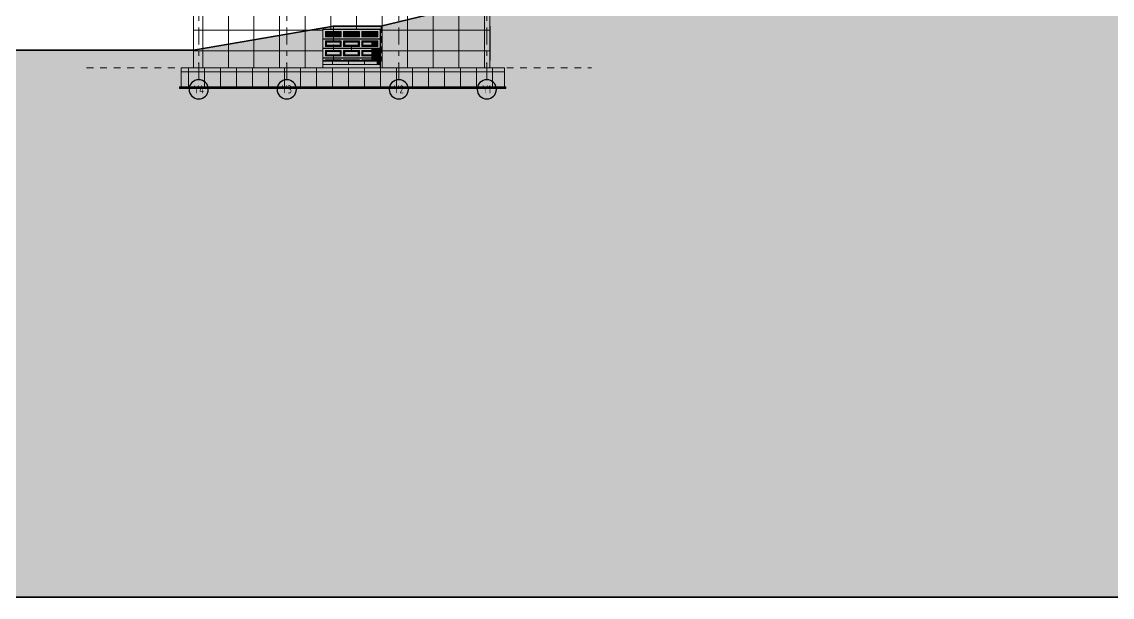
# Model space of a CAD drawing. Header units: millimetres. Extents: x 18162 to 7085488, y 72188 to 247925.
# Drawn here: x 6547948 to 6616087, y 72524 to 108458 of the extents above; entities that cross this region are included whole.
import ezdxf
from ezdxf.enums import TextEntityAlignment as Align

# ---------------------------------------------------------------- set-up
doc = ezdxf.new("R2010")
doc.units = ezdxf.units.MM
doc.header["$MEASUREMENT"] = 0
for name, pattern in [('Dashed', [423.333333, 211.666667, -211.666667]), ('Double Dashed', [1093.611073, 529.166651, -211.666656, 141.111112, -211.666656]), ('Hidden Line', [317.5, 211.666667, -105.833333])]:
    doc.linetypes.add(name, pattern=pattern)
for name, color, linetype in [('Archicad Doors', 7, 'Continuous'), ('Drawing & Figure', 7, 'Continuous'), ('Structural - Bearing', 7, 'Continuous'), ('Structural - Grid', 7, 'Continuous')]:
    doc.layers.add(name, color=color, linetype=linetype)
doc.styles.add('GENERATED_STYLE_3', font='', dxfattribs={"width": 0.8})
doc.styles.get('GENERATED_STYLE_3').set_extended_font_data('ISOCPEUR MON')

# ---------------------------------------------------------------- blocks, each defined once
blk = doc.blocks.new('*X3108', base_point=(6480358, 110342))
at = {"layer": 'Structural - Bearing', "color": 8, "linetype": 'Continuous', "lineweight": 13}
for p, q in [((6559258, 110242), (6559258, 107942)), ((6560858, 110242), (6560858, 107942)), ((6562458, 110242), (6562458, 107942)), ((6564058, 110242), (6564058, 107942)), ((6565658, 110242), (6565658, 107942)), ((6567258, 110242), (6567258, 107992)), ((6568858, 110242), (6568858, 107992)), ((6570458, 110242), (6570458, 107942)), ((6572058, 110242), (6572058, 107942)), ((6573658, 110242), (6573658, 107942)), ((6575258, 110242), (6575258, 107942)), ((6576858, 110242), (6576858, 107942)), ((6558684, 109642), (6558758, 109642)), ((6558758, 109642), (6559258, 109642)), ((6559258, 109642), (6560358, 109642)), ((6560358, 109642), (6560858, 109642)), ((6560858, 109642), (6561958, 109642)), ((6561958, 109642), (6562458, 109642)), ((6562458, 109642), (6563558, 109642)), ((6563558, 109642), (6564058, 109642)), ((6564058, 109642), (6565158, 109642)), ((6565158, 109642), (6565658, 109642)), ((6565658, 109642), (6566758, 109642)), ((6566758, 109642), (6567258, 109642)), ((6567258, 109642), (6568358, 109642)), ((6568358, 109642), (6568858, 109642)), ((6568858, 109642), (6569958, 109642)), ((6569958, 109642), (6570458, 109642)), ((6570458, 109642), (6571558, 109642)), ((6571558, 109642), (6572058, 109642)), ((6572058, 109642), (6573158, 109642)), ((6573158, 109642), (6573658, 109642)), ((6573658, 109642), (6574758, 109642)), ((6574758, 109642), (6575258, 109642)), ((6575258, 109642), (6576358, 109642)), ((6576358, 109642), (6576858, 109642)), ((6576858, 109642), (6577204, 109642)), ((6558684, 107942), (6558758, 107942)), ((6558758, 107942), (6558684, 107942)), ((6559258, 107942), (6558758, 107942)), ((6558758, 107942), (6559258, 107942)), ((6559258, 107942), (6560358, 107942)), ((6559258, 107942), (6559258, 107342)), ((6560358, 107942), (6559258, 107942)), ((6560858, 107942), (6560358, 107942)), ((6560358, 107942), (6560858, 107942)), ((6560858, 107942), (6561958, 107942)), ((6560858, 107942), (6560858, 107342)), ((6561958, 107942), (6560858, 107942)), ((6562458, 107942), (6561958, 107942)), ((6561958, 107942), (6562458, 107942)), ((6562458, 107942), (6563558, 107942)), ((6562458, 107942), (6562458, 107342)), ((6563558, 107942), (6562458, 107942)), ((6564058, 107942), (6563558, 107942)), ((6563558, 107942), (6564058, 107942)), ((6564058, 107942), (6565158, 107942)), ((6564058, 107942), (6564058, 107342)), ((6565158, 107942), (6564058, 107942)), ((6565658, 107942), (6565158, 107942)), ((6565158, 107942), (6565658, 107942)), ((6565658, 107942), (6566754, 107942)), ((6565658, 107942), (6565658, 107342)), ((6566754, 107942), (6565658, 107942)), ((6570458, 107942), (6570354, 107942)), ((6570354, 107942), (6570458, 107942)), ((6570458, 107942), (6571558, 107942)), ((6570458, 107942), (6570458, 107342)), ((6571558, 107942), (6570458, 107942)), ((6572058, 107942), (6571558, 107942)), ((6571558, 107942), (6572058, 107942)), ((6572058, 107942), (6573158, 107942)), ((6572058, 107942), (6572058, 107342)), ((6573158, 107942), (6572058, 107942)), ((6573658, 107942), (6573158, 107942)), ((6573158, 107942), (6573658, 107942)), ((6573658, 107942), (6574758, 107942)), ((6573658, 107942), (6573658, 107342)), ((6574758, 107942), (6573658, 107942)), ((6575258, 107942), (6574758, 107942)), ((6574758, 107942), (6575258, 107942)), ((6575258, 107942), (6576358, 107942)), ((6575258, 107942), (6575258, 107342)), ((6576358, 107942), (6575258, 107942)), ((6576858, 107942), (6576358, 107942)), ((6576358, 107942), (6576858, 107942)), ((6576858, 107942), (6577204, 107942)), ((6576858, 107942), (6576858, 107342)), ((6577204, 107942), (6576858, 107942)), ((6559258, 107342), (6559258, 105592)), ((6560858, 107342), (6560858, 105592)), ((6562458, 107342), (6562458, 105592)), ((6564058, 107342), (6564058, 105592)), ((6565658, 107342), (6565658, 105592)), ((6570458, 107342), (6570458, 105592)), ((6572058, 107342), (6572058, 105592)), ((6573658, 107342), (6573658, 105592)), ((6575258, 107342), (6575258, 105592)), ((6576858, 107342), (6576858, 105592)), ((6558684, 106642), (6558758, 106642)), ((6558758, 106642), (6559258, 106642)), ((6559258, 106642), (6560358, 106642)), ((6560358, 106642), (6560858, 106642)), ((6560858, 106642), (6561958, 106642)), ((6561958, 106642), (6562458, 106642)), ((6562458, 106642), (6563558, 106642)), ((6563558, 106642), (6564058, 106642)), ((6564058, 106642), (6565158, 106642)), ((6565158, 106642), (6565658, 106642)), ((6565658, 106642), (6566754, 106642)), ((6570354, 106642), (6570458, 106642)), ((6570458, 106642), (6571558, 106642)), ((6571558, 106642), (6572058, 106642)), ((6572058, 106642), (6573158, 106642)), ((6573158, 106642), (6573658, 106642)), ((6573658, 106642), (6574758, 106642)), ((6574758, 106642), (6575258, 106642)), ((6575258, 106642), (6576358, 106642)), ((6576358, 106642), (6576858, 106642)), ((6576858, 106642), (6577204, 106642))]:
    blk.add_line(p, q, dxfattribs=at)
blk = doc.blocks.new('Standard grid marker[384]_2', base_point=(6559004, 170342))
at = {"layer": 'Structural - Grid', "color": 13, "linetype": 'Double Dashed', "lineweight": 13, "ltscale": 2}
for p, q in [((6559004, 169342), (6559004, 170342)), ((6559004, 169342), (6559004, 105842)), ((6559004, 105842), (6559004, 104842))]:
    blk.add_line(p, q, dxfattribs=at)
at = {"layer": 'Structural - Grid', "color": 13, "linetype": 'Continuous', "lineweight": 25, "flags": 128}
blk.add_lwpolyline([(6559004, 103642, 1), (6559004, 104842, 1)], format="xyb", close=True, dxfattribs=at)
at = {"layer": 'Structural - Grid', "color": 13, "linetype": 'Double Dashed', "lineweight": 13, "ltscale": 2}
blk.add_point((6559004, 105842), dxfattribs=at)
blk.add_point((6559004, 105842), dxfattribs=at)
at = {"layer": 'Structural - Grid', "color": 13, "lineweight": 13, "style": 'GENERATED_STYLE_3'}
blk.add_attdef('AC_MarkerText_1', text='', height=500, rotation=360, dxfattribs=at).set_placement((6559004, 104492), align=Align.TOP_CENTER)
blk = doc.blocks.new('Standard grid marker[385]_2', base_point=(6564504, 170342))
at = {"layer": 'Structural - Grid', "color": 13, "linetype": 'Double Dashed', "lineweight": 13, "ltscale": 2}
for p, q in [((6564504, 169342), (6564504, 170342)), ((6564504, 169342), (6564504, 105842)), ((6564504, 105842), (6564504, 104842))]:
    blk.add_line(p, q, dxfattribs=at)
at = {"layer": 'Structural - Grid', "color": 13, "linetype": 'Continuous', "lineweight": 25, "flags": 128}
blk.add_lwpolyline([(6564504, 103642, 1), (6564504, 104842, 1)], format="xyb", close=True, dxfattribs=at)
at = {"layer": 'Structural - Grid', "color": 13, "linetype": 'Double Dashed', "lineweight": 13, "ltscale": 2}
blk.add_point((6564504, 105842), dxfattribs=at)
blk.add_point((6564504, 105842), dxfattribs=at)
at = {"layer": 'Structural - Grid', "color": 13, "lineweight": 13, "style": 'GENERATED_STYLE_3'}
blk.add_attdef('AC_MarkerText_1', text='', height=500, rotation=360, dxfattribs=at).set_placement((6564504, 104492), align=Align.TOP_CENTER)
blk = doc.blocks.new('Standard grid marker[386]_2', base_point=(6571504, 170342))
at = {"layer": 'Structural - Grid', "color": 13, "linetype": 'Double Dashed', "lineweight": 13, "ltscale": 2}
for p, q in [((6571504, 169342), (6571504, 170342)), ((6571504, 169342), (6571504, 105842)), ((6571504, 105842), (6571504, 104842))]:
    blk.add_line(p, q, dxfattribs=at)
at = {"layer": 'Structural - Grid', "color": 13, "linetype": 'Continuous', "lineweight": 25, "flags": 128}
blk.add_lwpolyline([(6571504, 103642, 1), (6571504, 104842, 1)], format="xyb", close=True, dxfattribs=at)
at = {"layer": 'Structural - Grid', "color": 13, "linetype": 'Double Dashed', "lineweight": 13, "ltscale": 2}
blk.add_point((6571504, 105842), dxfattribs=at)
blk.add_point((6571504, 105842), dxfattribs=at)
at = {"layer": 'Structural - Grid', "color": 13, "lineweight": 13, "style": 'GENERATED_STYLE_3'}
blk.add_attdef('AC_MarkerText_1', text='', height=500, rotation=360, dxfattribs=at).set_placement((6571504, 104492), align=Align.TOP_CENTER)
blk = doc.blocks.new('Standard grid marker[387]_2', base_point=(6577004, 170342))
at = {"layer": 'Structural - Grid', "color": 13, "linetype": 'Double Dashed', "lineweight": 13, "ltscale": 2}
for p, q in [((6577004, 169342), (6577004, 170342)), ((6577004, 169342), (6577004, 105842)), ((6577004, 105842), (6577004, 104842))]:
    blk.add_line(p, q, dxfattribs=at)
at = {"layer": 'Structural - Grid', "color": 13, "linetype": 'Continuous', "lineweight": 25, "flags": 128}
blk.add_lwpolyline([(6577004, 103642, 1), (6577004, 104842, 1)], format="xyb", close=True, dxfattribs=at)
at = {"layer": 'Structural - Grid', "color": 13, "linetype": 'Double Dashed', "lineweight": 13, "ltscale": 2}
blk.add_point((6577004, 105842), dxfattribs=at)
blk.add_point((6577004, 105842), dxfattribs=at)
at = {"layer": 'Structural - Grid', "color": 13, "lineweight": 13, "style": 'GENERATED_STYLE_3'}
blk.add_attdef('AC_MarkerText_1', text='', height=500, rotation=360, dxfattribs=at).set_placement((6577004, 104492), align=Align.TOP_CENTER)

msp = doc.modelspace()

# ---------------------------------------------------------------- hatches: boundary and pattern name
at = {"layer": 'Archicad Doors', "linetype": 'Continuous', "lineweight": 0}
for points in [[(6566753.6, 107256.4), (6566763.6, 107256.4), (6566763.6, 107991.8), (6566753.6, 107991.8)], [(6566763.6, 107978.8), (6566767, 107978.8), (6566767, 107991.8), (6566763.6, 107991.8)], [(6566767, 107991.3), (6566768.6, 107991.3), (6566768.6, 107991.8), (6566767, 107991.8)], [(6566768.6, 107991.3), (6566767, 107991.3), (6566767, 107956.3), (6566768.6, 107956.3)], [(6566768.6, 107978.8), (6570338.6, 107978.8), (6570338.6, 107991.8), (6566768.6, 107991.8)], [(6566768.6, 107968.8), (6570338.6, 107968.8), (6570338.6, 107978.8), (6566768.6, 107978.8)], [(6567897.8, 107841.8), (6566931, 107841.8), (6566991, 107781.8), (6567837.8, 107781.8)], [(6566931, 107841.8), (6566931, 107524.7), (6566991, 107584.7), (6566991, 107781.8)], [(6567837.8, 107781.8), (6566991, 107781.8), (6566991, 107584.7), (6567837.8, 107584.7)], [(6567897.8, 107524.7), (6567897.8, 107841.8), (6567837.8, 107781.8), (6567837.8, 107584.7)], [(6569037, 107841.8), (6568070.2, 107841.8), (6568130.2, 107781.8), (6568977, 107781.8)], [(6568070.2, 107841.8), (6568070.2, 107524.7), (6568130.2, 107584.7), (6568130.2, 107781.8)], [(6568977, 107781.8), (6568130.2, 107781.8), (6568130.2, 107584.7), (6568977, 107584.7)], [(6569037, 107524.7), (6569037, 107841.8), (6568977, 107781.8), (6568977, 107584.7)], [(6570176.2, 107841.8), (6569209.4, 107841.8), (6569269.4, 107781.8), (6570116.2, 107781.8)], [(6569209.4, 107841.8), (6569209.4, 107524.7), (6569269.4, 107584.7), (6569269.4, 107781.8)], [(6570116.2, 107781.8), (6569269.4, 107781.8), (6569269.4, 107584.7), (6570116.2, 107584.7)], [(6570176.2, 107524.7), (6570176.2, 107841.8), (6570116.2, 107781.8), (6570116.2, 107584.7)], [(6570338.6, 107991.3), (6570340.2, 107991.3), (6570340.2, 107991.8), (6570338.6, 107991.8)], [(6570338.6, 107991.3), (6570338.6, 107956.3), (6570340.2, 107956.3), (6570340.2, 107991.3)], [(6570340.2, 107991.8), (6570340.2, 107978.8), (6570343.6, 107978.8), (6570343.6, 107991.8)], [(6570353.6, 107991.8), (6570343.6, 107991.8), (6570343.6, 106041.8), (6570353.6, 106041.8)], [(6566767, 107405.2), (6566763.6, 107405.2), (6566763.6, 107404.2), (6566767, 107404.2)], [(6566767, 107404.2), (6566763.6, 107404.2), (6566763.6, 107401.4), (6566767, 107401.4)], [(6566767, 107401.4), (6566763.6, 107401.4), (6566763.6, 107397.7), (6566767, 107397.7)], [(6566767, 107397.7), (6566763.6, 107397.7), (6566763.6, 107393.9), (6566767, 107393.9)], [(6566767, 107393.9), (6566763.6, 107393.9), (6566763.6, 107391.2), (6566767, 107391.2)], [(6566767, 107391.2), (6566763.6, 107391.2), (6566763.6, 107390.2), (6566767, 107390.2)], [(6566768.6, 107410.2), (6566767, 107410.2), (6566767, 107397.7), (6566768.6, 107397.7)], [(6566768.6, 107397.7), (6566767, 107397.7), (6566767, 107387.7), (6566768.6, 107387.7)], [(6566768.6, 107387.7), (6566767, 107387.7), (6566767, 107365.2), (6566768.6, 107365.2)], [(6566768.6, 107397.7), (6566768.6, 107387.7), (6570338.6, 107387.7), (6570338.6, 107397.7)], [(6566768.6, 107377.7), (6570338.6, 107377.7), (6570338.6, 107387.7), (6566768.6, 107387.7)], [(6570338.6, 107377.7), (6566768.6, 107377.7), (6566768.6, 107206.9), (6566921, 107206.9), (6566921, 107260.7), (6567907.8, 107260.7), (6567907.8, 107206.9), (6568060.2, 107206.9), (6568060.2, 107260.7), (6569047, 107260.7), (6569047, 107206.9), (6569199.4, 107206.9), (6569199.4, 107260.7), (6570186.2, 107260.7), (6570186.2, 106923.5), (6569798.6, 106923.5), (6569798.6, 106806.5), (6570338.6, 106806.5)], [(6566921, 107199.8), (6566931, 107199.8), (6566931, 107250.7), (6567897.8, 107250.7), (6567897.8, 107199.8), (6567902.8, 107199.8), (6567902.8, 106923.5), (6567907.8, 106923.5), (6567907.8, 107260.7), (6566921, 107260.7)], [(6566931, 107524.7), (6567897.8, 107524.7), (6567837.8, 107584.7), (6566991, 107584.7)], [(6566931, 107250.7), (6566982.8, 107198.9), (6567846, 107198.9), (6567897.8, 107250.7)], [(6566931, 107250.7), (6566931, 107192.8), (6566982.8, 107198.9)], [(6567846, 107198.9), (6567893.2, 107193.3), (6567893.2, 106938.2), (6567897.8, 106933.5), (6567897.8, 107250.7)], [(6568060.2, 107199.8), (6568070.2, 107199.8), (6568070.2, 107250.7), (6569037, 107250.7), (6569037, 107199.8), (6569042, 107199.8), (6569042, 106923.5), (6569047, 106923.5), (6569047, 107260.7), (6568060.2, 107260.7)], [(6568070.2, 107524.7), (6569037, 107524.7), (6568977, 107584.7), (6568130.2, 107584.7)], [(6568070.2, 107250.7), (6568122, 107198.9), (6568985.2, 107198.9), (6569037, 107250.7)], [(6568070.2, 107250.7), (6568070.2, 107192.8), (6568122, 107198.9)], [(6569037, 107250.7), (6568985.2, 107198.9), (6569032.4, 107193.3), (6569032.4, 106938.2), (6569037, 106933.5)], [(6569199.4, 107199.8), (6569209.4, 107199.8), (6569209.4, 107250.7), (6570176.2, 107250.7), (6570176.2, 106933.5), (6569793.6, 106933.5), (6569793.6, 106923.5), (6570186.2, 106923.5), (6570186.2, 107260.7), (6569199.4, 107260.7)], [(6569209.4, 107524.7), (6570176.2, 107524.7), (6570116.2, 107584.7), (6569269.4, 107584.7)], [(6569209.4, 107250.7), (6569261.2, 107198.9), (6569792.9, 107198.9), (6569793.6, 107190.7), (6570116.2, 107190.7), (6570176.2, 107250.7)], [(6569209.4, 107192.8), (6569261.2, 107198.9), (6569209.4, 107250.7)], [(6569793.6, 106993.5), (6569788.6, 106933.5), (6570176.2, 106933.5), (6570116.2, 106993.5)], [(6569793.6, 107190.7), (6569793.6, 106993.5), (6570116.2, 106993.5), (6570116.2, 107190.7)], [(6570176.2, 106933.5), (6570176.2, 107250.7), (6570116.2, 107190.7), (6570116.2, 106993.5)], [(6570338.6, 107410.2), (6570338.6, 107397.7), (6570340.2, 107397.7), (6570340.2, 107410.2)], [(6570338.6, 107397.7), (6570338.6, 107387.7), (6570340.2, 107387.7), (6570340.2, 107397.7)], [(6570338.6, 107387.7), (6570338.6, 107365.2), (6570340.2, 107365.2), (6570340.2, 107387.7)], [(6570340.2, 107404.2), (6570343.6, 107404.2), (6570343.6, 107405.2), (6570340.2, 107405.2)], [(6570340.2, 107401.4), (6570343.6, 107401.4), (6570343.6, 107404.2), (6570340.2, 107404.2)], [(6570340.2, 107397.7), (6570343.6, 107397.7), (6570343.6, 107401.4), (6570340.2, 107401.4)], [(6570340.2, 107393.9), (6570343.6, 107393.9), (6570343.6, 107397.7), (6570340.2, 107397.7)], [(6570340.2, 107391.2), (6570343.6, 107391.2), (6570343.6, 107393.9), (6570340.2, 107393.9)], [(6570340.2, 107390.2), (6570343.6, 107390.2), (6570343.6, 107391.2), (6570340.2, 107391.2)], [(6566767, 106814), (6566763.6, 106814), (6566763.6, 106813), (6566767, 106813)], [(6566767, 106813), (6566763.6, 106813), (6566763.6, 106810.3), (6566767, 106810.3)], [(6566767, 106810.3), (6566763.6, 106810.3), (6566763.6, 106806.5), (6566767, 106806.5)], [(6566767, 106806.5), (6566763.6, 106806.5), (6566763.6, 106802.8), (6566767, 106802.8)], [(6566767, 106802.8), (6566763.6, 106802.8), (6566763.6, 106800), (6566767, 106800)], [(6566767, 106800), (6566763.6, 106800), (6566763.6, 106799), (6566767, 106799)], [(6566768.6, 106806.5), (6566767, 106806.5), (6566767, 106796.5), (6566768.6, 106796.5)], [(6566768.6, 106796.5), (6566767, 106796.5), (6566767, 106774), (6566768.6, 106774)], [(6566768.6, 106806.5), (6566768.6, 106796.5), (6570338.6, 106796.5), (6570338.6, 106806.5)], [(6566768.6, 106794.8), (6569790.3, 106794.8), (6569798.6, 106786.5), (6570338.6, 106786.5), (6570338.6, 106796.5), (6566768.6, 106796.5)], [(6566921, 106669.5), (6566921, 106662.5), (6567902.8, 106662.5), (6567902.8, 106332.4), (6567907.8, 106332.4), (6567907.8, 106669.5)], [(6566931, 106659.5), (6566937.3, 106653.2), (6567891.5, 106653.2), (6567897.8, 106659.5)], [(6566931, 106652.5), (6566937.3, 106653.2), (6566931, 106659.5)], [(6567891.5, 106653.2), (6567893.2, 106653), (6567893.2, 106347), (6567897.8, 106342.4), (6567897.8, 106659.5)], [(6567892.8, 106933.5), (6567897.8, 106933.5), (6567893.2, 106938.2)], [(6567892.8, 106342.4), (6567897.8, 106342.4), (6567893.2, 106347)], [(6568060.2, 106669.5), (6568060.2, 106662.5), (6569042, 106662.5), (6569042, 106332.4), (6569047, 106332.4), (6569047, 106669.5)], [(6568070.2, 106659.5), (6568076.5, 106653.2), (6569030.7, 106653.2), (6569037, 106659.5)], [(6568070.2, 106659.5), (6568070.2, 106652.5), (6568076.5, 106653.2)], [(6569030.7, 106653.2), (6569032.4, 106653), (6569032.4, 106347), (6569037, 106342.4), (6569037, 106659.5)], [(6569032, 106933.5), (6569037, 106933.5), (6569032.4, 106938.2)], [(6569032, 106342.4), (6569037, 106342.4), (6569032.4, 106347)], [(6569199.4, 106662.5), (6569793.6, 106662.5), (6569793.6, 106659.5), (6570176.2, 106659.5), (6570176.2, 106342.4), (6569793.6, 106342.4), (6569793.6, 106332.4), (6570186.2, 106332.4), (6570186.2, 106669.5), (6569199.4, 106669.5)], [(6569209.4, 106659.5), (6569215.7, 106653.2), (6569789.1, 106653.2), (6569793.6, 106599.5), (6570116.2, 106599.5), (6570176.2, 106659.5)], [(6569209.4, 106659.5), (6569209.4, 106652.5), (6569215.7, 106653.2)], [(6569793.6, 106402.4), (6569788.6, 106342.4), (6570176.2, 106342.4), (6570116.2, 106402.4)], [(6569793.6, 106599.5), (6569793.6, 106402.4), (6570116.2, 106402.4), (6570116.2, 106599.5)], [(6569798.6, 106786.5), (6569798.6, 106669.5), (6570186.2, 106669.5), (6570186.2, 106332.4), (6569798.6, 106332.4), (6569798.6, 106215.4), (6570338.6, 106215.4), (6570338.6, 106786.5)], [(6570176.2, 106342.4), (6570176.2, 106659.5), (6570116.2, 106599.5), (6570116.2, 106402.4)], [(6570338.6, 106819), (6570338.6, 106806.5), (6570340.2, 106806.5), (6570340.2, 106819)], [(6570338.6, 106806.5), (6570338.6, 106796.5), (6570340.2, 106796.5), (6570340.2, 106806.5)], [(6570338.6, 106796.5), (6570338.6, 106774), (6570340.2, 106774), (6570340.2, 106796.5)], [(6570340.2, 106813), (6570343.6, 106813), (6570343.6, 106814), (6570340.2, 106814)], [(6570340.2, 106810.3), (6570343.6, 106810.3), (6570343.6, 106813), (6570340.2, 106813)], [(6570340.2, 106806.5), (6570343.6, 106806.5), (6570343.6, 106810.3), (6570340.2, 106810.3)], [(6570340.2, 106802.8), (6570343.6, 106802.8), (6570343.6, 106806.5), (6570340.2, 106806.5)], [(6570340.2, 106800), (6570343.6, 106800), (6570343.6, 106802.8), (6570340.2, 106802.8)], [(6570340.2, 106799), (6570343.6, 106799), (6570343.6, 106800), (6570340.2, 106800)], [(6566767, 106222.9), (6566763.6, 106222.9), (6566763.6, 106221.9), (6566767, 106221.9)], [(6566767, 106221.9), (6566763.6, 106221.9), (6566763.6, 106219.2), (6566767, 106219.2)], [(6566767, 106219.2), (6566763.6, 106219.2), (6566763.6, 106215.4), (6566767, 106215.4)], [(6566767, 106215.4), (6566763.6, 106215.4), (6566763.6, 106211.7), (6566767, 106211.7)], [(6566767, 106211.7), (6566763.6, 106211.7), (6566763.6, 106208.9), (6566767, 106208.9)], [(6566767, 106208.9), (6566763.6, 106208.9), (6566763.6, 106207.9), (6566767, 106207.9)], [(6566768.6, 106215.4), (6566767, 106215.4), (6566767, 106205.4), (6566768.6, 106205.4)], [(6566768.6, 106205.4), (6566767, 106205.4), (6566767, 106182.9), (6566768.6, 106182.9)], [(6566768.6, 106205.4), (6570338.6, 106205.4), (6570338.6, 106215.4), (6566768.6, 106215.4)], [(6566768.6, 106203.7), (6569790.3, 106203.7), (6569798.6, 106195.4), (6570338.6, 106195.4), (6570338.6, 106205.4), (6566768.6, 106205.4)], [(6566921, 106078.4), (6566921, 106071.3), (6567902.8, 106071.3), (6567902.8, 106041.8), (6567907.8, 106041.8), (6567907.8, 106078.4)], [(6566931, 106068.4), (6566937.3, 106062.1), (6567891.5, 106062.1), (6567897.8, 106068.4)], [(6566937.3, 106062.1), (6566931, 106068.4), (6566931, 106061.3)], [(6567891.5, 106062.1), (6567893.2, 106061.9), (6567893.2, 106041.8), (6567897.8, 106041.8), (6567897.8, 106068.4)], [(6568060.2, 106071.3), (6569042, 106071.3), (6569042, 106041.8), (6569047, 106041.8), (6569047, 106078.4), (6568060.2, 106078.4)], [(6568070.2, 106068.4), (6568076.5, 106062.1), (6569030.7, 106062.1), (6569037, 106068.4)], [(6568070.2, 106068.4), (6568070.2, 106061.3), (6568076.5, 106062.1)], [(6569030.7, 106062.1), (6569032.4, 106061.9), (6569032.4, 106041.8), (6569037, 106041.8), (6569037, 106068.4)], [(6570186.2, 106078.4), (6569199.4, 106078.4), (6569199.4, 106071.3), (6569793.6, 106071.3), (6569793.6, 106068.4), (6570176.2, 106068.4), (6570176.2, 106041.8), (6570186.2, 106041.8)], [(6569209.4, 106068.4), (6569215.7, 106062.1), (6569789.1, 106062.1), (6569790.8, 106041.8), (6570149.6, 106041.8), (6570176.2, 106068.4)], [(6569209.4, 106068.4), (6569209.4, 106061.3), (6569215.7, 106062.1)], [(6570338.6, 106195.4), (6569798.6, 106195.4), (6569798.6, 106078.4), (6570186.2, 106078.4), (6570186.2, 106041.8), (6570338.6, 106041.8)], [(6570176.2, 106068.4), (6570149.6, 106041.8), (6570176.2, 106041.8)], [(6570338.6, 106227.9), (6570338.6, 106215.4), (6570340.2, 106215.4), (6570340.2, 106227.9)], [(6570338.6, 106215.4), (6570338.6, 106205.4), (6570340.2, 106205.4), (6570340.2, 106215.4)], [(6570338.6, 106205.4), (6570338.6, 106182.9), (6570340.2, 106182.9), (6570340.2, 106205.4)], [(6570340.2, 106221.9), (6570343.6, 106221.9), (6570343.6, 106222.9), (6570340.2, 106222.9)], [(6570340.2, 106219.2), (6570343.6, 106219.2), (6570343.6, 106221.9), (6570340.2, 106221.9)], [(6570340.2, 106215.4), (6570343.6, 106215.4), (6570343.6, 106219.2), (6570340.2, 106219.2)], [(6570340.2, 106211.7), (6570343.6, 106211.7), (6570343.6, 106215.4), (6570340.2, 106215.4)], [(6570340.2, 106208.9), (6570343.6, 106208.9), (6570343.6, 106211.7), (6570340.2, 106211.7)], [(6570340.2, 106207.9), (6570343.6, 106207.9), (6570343.6, 106208.9), (6570340.2, 106208.9)]]:
    msp.add_hatch(color=49, dxfattribs=at).paths.add_polyline_path(points)
h = msp.add_hatch(color=49, dxfattribs=at)
h.paths.add_polyline_path([(6566768.6, 107968.8), (6566768.6, 107397.7), (6570338.6, 107397.7), (6570338.6, 107968.8)])
h.paths.add_polyline_path([(6567907.8, 107514.7), (6566921, 107514.7), (6566921, 107851.8), (6567907.8, 107851.8)], flags=0)
h.paths.add_polyline_path([(6568060.2, 107514.7), (6568060.2, 107851.8), (6569047, 107851.8), (6569047, 107514.7)], flags=0)
h.paths.add_polyline_path([(6569199.4, 107514.7), (6569199.4, 107851.8), (6570186.2, 107851.8), (6570186.2, 107514.7)], flags=0)
h = msp.add_hatch(color=49, dxfattribs=at)
h.paths.add_polyline_path([(6566921, 107514.7), (6567907.8, 107514.7), (6567907.8, 107851.8), (6566921, 107851.8)])
h.paths.add_polyline_path([(6566931, 107524.7), (6566931, 107841.8), (6567897.8, 107841.8), (6567897.8, 107524.7)], flags=0)
h = msp.add_hatch(color=49, dxfattribs=at)
h.paths.add_polyline_path([(6568060.2, 107514.7), (6569047, 107514.7), (6569047, 107851.8), (6568060.2, 107851.8)])
h.paths.add_polyline_path([(6568070.2, 107524.7), (6568070.2, 107841.8), (6569037, 107841.8), (6569037, 107524.7)], flags=0)
h = msp.add_hatch(color=49, dxfattribs=at)
h.paths.add_polyline_path([(6569199.4, 107514.7), (6570186.2, 107514.7), (6570186.2, 107851.8), (6569199.4, 107851.8)])
h.paths.add_polyline_path([(6569209.4, 107524.7), (6569209.4, 107841.8), (6570176.2, 107841.8), (6570176.2, 107524.7)], flags=0)
at = {"layer": 'Drawing & Figure', "linetype": 'Continuous', "lineweight": 0}
msp.add_hatch(color=49, dxfattribs=at).paths.add_polyline_path([(6684225.4, 109551.8), (6576088.5, 109551.8), (6570388.6, 108185), (6567418.6, 108195.1), (6558683.6, 106691.8), (6428160.1, 106691.8), (6428160.1, 72524.1), (6684225.4, 72524.1)])
at = {"layer": 'Structural - Bearing', "linetype": 'Continuous', "lineweight": 0}
for points in [[(6566763.6, 107405.2), (6566767, 107405.2), (6566767, 107410.2), (6566768.6, 107410.2), (6566768.6, 107956.3), (6566767, 107956.3), (6566767, 107978.8), (6566763.6, 107978.8)], [(6570338.6, 107410.2), (6570340.2, 107410.2), (6570340.2, 107405.2), (6570343.6, 107405.2), (6570343.6, 107978.8), (6570340.2, 107978.8), (6570340.2, 107956.3), (6570338.6, 107956.3)], [(6566763.6, 107390.2), (6566763.6, 106814), (6566767, 106814), (6566767, 106819), (6566768.6, 106819), (6566768.6, 107365.2), (6566767, 107365.2), (6566767, 107390.2)], [(6570338.6, 106819), (6570340.2, 106819), (6570340.2, 106814), (6570343.6, 106814), (6570343.6, 107390.2), (6570340.2, 107390.2), (6570340.2, 107365.2), (6570338.6, 107365.2)], [(6566767, 106799), (6566763.6, 106799), (6566763.6, 106222.9), (6566767, 106222.9), (6566767, 106227.9), (6566768.6, 106227.9), (6566768.6, 106774), (6566767, 106774)], [(6570338.6, 106227.9), (6570340.2, 106227.9), (6570340.2, 106222.9), (6570343.6, 106222.9), (6570343.6, 106799), (6570340.2, 106799), (6570340.2, 106774), (6570338.6, 106774)], [(6566753.6, 105791.8), (6566753.6, 105591.8), (6570353.6, 105591.8), (6570353.6, 105791.8)], [(6566767, 106207.9), (6566763.6, 106207.9), (6566763.6, 106041.8), (6566768.6, 106041.8), (6566768.6, 106182.9), (6566767, 106182.9)], [(6570133.6, 106041.8), (6570133.6, 105991.8), (6570353.6, 105991.8), (6570353.6, 106041.8)], [(6570353.6, 105991.8), (6570133.6, 105991.8), (6570133.6, 105791.8), (6570353.6, 105791.8)], [(6570340.2, 106182.9), (6570338.6, 106182.9), (6570338.6, 106041.8), (6570343.6, 106041.8), (6570343.6, 106207.9), (6570340.2, 106207.9)]]:
    msp.add_hatch(color=49, dxfattribs=at).paths.add_polyline_path(points)
at = {"layer": 'Structural - Bearing', "linetype": 'Continuous', "lineweight": 9}
h = msp.add_hatch(dxfattribs=at)
h.set_pattern_fill('Grid_50x100_0002', style=0, pattern_type=2)
h.set_pattern_definition([(180, (6480357.9, 110341.8), (-3e-10, 1000), []), (90, (6480357.9, 110341.8), (500, 0), [])])
h.paths.add_polyline_path([(6566753.6, 105991.8), (6570353.6, 105991.8), (6570353.6, 106041.8), (6566753.6, 106041.8)])
h = msp.add_hatch(dxfattribs=at)
h.set_pattern_fill('Grid_100x100_0002', style=0, pattern_type=2)
h.set_pattern_definition([(180, (6480357.9, 110341.8), (0, 1000), []), (90, (6480357.9, 110341.8), (1000, 0), [])])
h.paths.add_polyline_path([(6566753.6, 105991.8), (6566753.6, 105791.8), (6570353.6, 105791.8), (6570353.6, 105991.8)])
h = msp.add_hatch(dxfattribs=at)
h.set_pattern_fill('Grid_50x100_0002', style=0, pattern_type=2)
h.set_pattern_definition([(180, (6480357.9, 110341.8), (0, 1000), []), (90, (6480357.9, 110341.8), (500, 0), [])])
h.paths.add_polyline_path([(6577203.6, 105991.8), (6577203.7, 105991.8), (6577203.7, 106041.8), (6577203.6, 106041.8)])
h = msp.add_hatch(dxfattribs=at)
h.set_pattern_fill('Grid_100x100_0002', style=0, pattern_type=2)
h.set_pattern_definition([(180, (6480357.9, 110341.8), (0, 1000), []), (90, (6480357.9, 110341.8), (1000, 0), [])])
h.paths.add_polyline_path([(6577203.6, 105991.8), (6577203.6, 105791.8), (6577203.7, 105791.8), (6577203.7, 105991.8)])
h = msp.add_hatch(dxfattribs=at)
h.set_pattern_fill('Grid_100x100_0002', style=0, pattern_type=2)
h.set_pattern_definition([(180, (6480357.9, 110341.8), (0, 1000), []), (90, (6480357.9, 110341.8), (1000, 0), [])])
h.paths.add_polyline_path([(6557903.6, 105591.8), (6557903.6, 104391.8), (6578103.6, 104391.8), (6578103.6, 105591.8)])
h = msp.add_hatch(dxfattribs=at)
h.set_pattern_fill('Grid_100x100_0002', style=0, pattern_type=2)
h.set_pattern_definition([(180, (6480357.9, 110341.8), (-5e-10, 1000), []), (90, (6480357.9, 110341.8), (1000, 0), [])])
h.paths.add_polyline_path([(6557803.6, 104391.8), (6557803.6, 104291.8), (6578203.6, 104291.8), (6578203.6, 104391.8), (6564284.9, 104391.8)])

# ---------------------------------------------------------------- linework, layer by layer
at = {"color": 8, "linetype": 'Dashed', "lineweight": 13, "ltscale": 2}
msp.add_line((6552000.8, 105591.8), (6583543.5, 105591.8), dxfattribs=at)
at = {"color": 7, "linetype": 'Hidden Line', "lineweight": 13, "ltscale": 2}
msp.add_lwpolyline([(6567418.6, 108195.1), (6570403.6, 108195.1), (6570403.6, 105991.8), (6567418.6, 105991.8)], close=True, dxfattribs=at)
at = {"layer": 'Archicad Doors', "color": 7, "linetype": 'Continuous', "lineweight": 13}
for p, q in [((6566753.6, 107991.8), (6570353.6, 107991.8)), ((6566753.6, 105591.8), (6566753.6, 107991.8)), ((6570353.6, 107991.8), (6570353.6, 105591.8))]:
    msp.add_line(p, q, dxfattribs=at)
at = {"layer": 'Archicad Doors', "color": 7, "linetype": 'Continuous', "lineweight": 9}
for p, q in [((6566763.6, 106041.8), (6566763.6, 107991.8)), ((6566763.6, 107978.8), (6566767, 107978.8)), ((6566767, 107991.8), (6566767, 107991.3)), ((6566767, 107991.3), (6566767, 107956.3)), ((6566768.6, 107991.3), (6566767, 107991.3)), ((6566768.6, 107956.3), (6566767, 107956.3)), ((6566768.6, 107991.8), (6566768.6, 107991.3)), ((6566768.6, 107991.3), (6566768.6, 107978.8)), ((6566768.6, 107978.8), (6566768.6, 107968.8)), ((6566768.6, 107978.8), (6570338.6, 107978.8)), ((6566768.6, 107968.8), (6566768.6, 107410.2)), ((6566768.6, 107968.8), (6570338.6, 107968.8)), ((6566921, 107851.8), (6567907.8, 107851.8)), ((6566921, 107514.7), (6566921, 107851.8)), ((6566931, 107841.8), (6566991, 107781.8)), ((6566931, 107524.7), (6566931, 107841.8)), ((6566931, 107841.8), (6567897.8, 107841.8)), ((6566991, 107781.8), (6567837.8, 107781.8)), ((6566991, 107584.7), (6566991, 107781.8)), ((6567837.8, 107781.8), (6567897.8, 107841.8)), ((6567837.8, 107781.8), (6567837.8, 107584.7)), ((6567897.8, 107841.8), (6567897.8, 107524.7)), ((6567907.8, 107851.8), (6567907.8, 107514.7)), ((6568060.2, 107851.8), (6569047, 107851.8)), ((6568060.2, 107514.7), (6568060.2, 107851.8)), ((6568070.2, 107841.8), (6568130.2, 107781.8)), ((6568070.2, 107524.7), (6568070.2, 107841.8)), ((6568070.2, 107841.8), (6569037, 107841.8)), ((6568130.2, 107781.8), (6568977, 107781.8)), ((6568130.2, 107584.7), (6568130.2, 107781.8)), ((6568977, 107781.8), (6569037, 107841.8)), ((6568977, 107781.8), (6568977, 107584.7)), ((6569037, 107841.8), (6569037, 107524.7)), ((6569047, 107851.8), (6569047, 107514.7)), ((6569199.4, 107851.8), (6570186.2, 107851.8)), ((6569199.4, 107514.7), (6569199.4, 107851.8)), ((6569209.4, 107841.8), (6569269.4, 107781.8)), ((6569209.4, 107524.7), (6569209.4, 107841.8)), ((6569209.4, 107841.8), (6570176.2, 107841.8)), ((6569269.4, 107781.8), (6570116.2, 107781.8)), ((6569269.4, 107584.7), (6569269.4, 107781.8)), ((6570116.2, 107781.8), (6570176.2, 107841.8)), ((6570116.2, 107781.8), (6570116.2, 107584.7)), ((6570176.2, 107841.8), (6570176.2, 107524.7)), ((6570186.2, 107851.8), (6570186.2, 107514.7)), ((6570338.6, 107991.8), (6570338.6, 107991.3)), ((6570338.6, 107991.3), (6570338.6, 107978.8)), ((6570338.6, 107991.3), (6570340.2, 107991.3)), ((6570338.6, 107978.8), (6570338.6, 107968.8)), ((6570338.6, 107968.8), (6570338.6, 107410.2)), ((6570338.6, 107956.3), (6570340.2, 107956.3)), ((6570340.2, 107991.8), (6570340.2, 107991.3)), ((6570340.2, 107991.3), (6570340.2, 107956.3)), ((6570340.2, 107978.8), (6570343.6, 107978.8)), ((6570343.6, 106041.8), (6570343.6, 107991.8)), ((6577222.6, 108178.8), (6577203.6, 108178.8)), ((6577222.6, 108178.8), (6577222.6, 106041.8)), ((6566767, 107405.2), (6566763.6, 107405.2)), ((6566767, 107390.2), (6566763.6, 107390.2)), ((6566767, 107410.2), (6566767, 107397.7)), ((6566768.6, 107410.2), (6566767, 107410.2)), ((6566767, 107397.7), (6566767, 107387.7)), ((6566768.6, 107397.7), (6566767, 107397.7)), ((6566767, 107387.7), (6566767, 107365.2)), ((6566768.6, 107387.7), (6566767, 107387.7)), ((6566768.6, 107365.2), (6566767, 107365.2)), ((6566768.6, 107410.2), (6566768.6, 107397.7)), ((6566768.6, 107397.7), (6566768.6, 107387.7)), ((6566768.6, 107397.7), (6570338.6, 107397.7)), ((6566768.6, 107387.7), (6566768.6, 107377.7)), ((6566768.6, 107387.7), (6570338.6, 107387.7)), ((6566768.6, 107377.7), (6566768.6, 106819)), ((6566768.6, 107377.7), (6570338.6, 107377.7)), ((6567907.8, 107514.7), (6566921, 107514.7)), ((6566921, 107260.7), (6567907.8, 107260.7)), ((6566921, 106923.5), (6566921, 107260.7)), ((6566991, 107584.7), (6566931, 107524.7)), ((6567897.8, 107524.7), (6566931, 107524.7)), ((6566931, 107250.7), (6566991, 107190.7)), ((6566931, 106933.5), (6566931, 107250.7)), ((6566931, 107250.7), (6567897.8, 107250.7)), ((6566991, 106993.5), (6566931, 106933.5)), ((6567837.8, 107584.7), (6566991, 107584.7)), ((6566991, 107190.7), (6567837.8, 107190.7)), ((6566991, 106993.5), (6566991, 107190.7)), ((6567837.8, 106993.5), (6566991, 106993.5)), ((6567897.8, 107524.7), (6567837.8, 107584.7)), ((6567837.8, 107190.7), (6567897.8, 107250.7)), ((6567837.8, 107190.7), (6567837.8, 106993.5)), ((6567897.8, 106933.5), (6567837.8, 106993.5)), ((6567897.8, 107250.7), (6567897.8, 106933.5)), ((6567907.8, 107260.7), (6567907.8, 106923.5)), ((6569047, 107514.7), (6568060.2, 107514.7)), ((6568060.2, 107260.7), (6569047, 107260.7)), ((6568060.2, 106923.5), (6568060.2, 107260.7)), ((6568130.2, 107584.7), (6568070.2, 107524.7)), ((6569037, 107524.7), (6568070.2, 107524.7)), ((6568070.2, 107250.7), (6568130.2, 107190.7)), ((6568070.2, 106933.5), (6568070.2, 107250.7)), ((6568070.2, 107250.7), (6569037, 107250.7)), ((6568130.2, 106993.5), (6568070.2, 106933.5)), ((6568977, 107584.7), (6568130.2, 107584.7)), ((6568130.2, 107190.7), (6568977, 107190.7)), ((6568130.2, 106993.5), (6568130.2, 107190.7)), ((6568977, 106993.5), (6568130.2, 106993.5)), ((6568553.6, 106991.8), (6568518.6, 106931.2)), ((6568553.6, 106591.8), (6568553.6, 106991.8)), ((6568553.6, 106991.8), (6568588.6, 106931.2)), ((6569037, 107524.7), (6568977, 107584.7)), ((6568977, 107190.7), (6569037, 107250.7)), ((6568977, 107190.7), (6568977, 106993.5)), ((6569037, 106933.5), (6568977, 106993.5)), ((6569037, 107250.7), (6569037, 106933.5)), ((6569047, 107260.7), (6569047, 106923.5)), ((6570186.2, 107514.7), (6569199.4, 107514.7)), ((6569199.4, 107260.7), (6570186.2, 107260.7)), ((6569199.4, 106923.5), (6569199.4, 107260.7)), ((6569269.4, 107584.7), (6569209.4, 107524.7)), ((6570176.2, 107524.7), (6569209.4, 107524.7)), ((6569209.4, 107250.7), (6569269.4, 107190.7)), ((6569209.4, 106933.5), (6569209.4, 107250.7)), ((6569209.4, 107250.7), (6570176.2, 107250.7)), ((6569269.4, 106993.5), (6569209.4, 106933.5)), ((6570116.2, 107584.7), (6569269.4, 107584.7)), ((6569269.4, 107190.7), (6570116.2, 107190.7)), ((6569269.4, 106993.5), (6569269.4, 107190.7)), ((6570116.2, 106993.5), (6569269.4, 106993.5)), ((6570176.2, 107524.7), (6570116.2, 107584.7)), ((6570116.2, 107190.7), (6570176.2, 107250.7)), ((6570116.2, 107190.7), (6570116.2, 106993.5)), ((6570176.2, 106933.5), (6570116.2, 106993.5)), ((6570176.2, 107250.7), (6570176.2, 106933.5)), ((6570186.2, 107260.7), (6570186.2, 106923.5)), ((6570338.6, 107410.2), (6570338.6, 107397.7)), ((6570338.6, 107410.2), (6570340.2, 107410.2)), ((6570338.6, 107397.7), (6570338.6, 107387.7)), ((6570338.6, 107397.7), (6570340.2, 107397.7)), ((6570338.6, 107387.7), (6570338.6, 107377.7)), ((6570338.6, 107387.7), (6570340.2, 107387.7)), ((6570338.6, 107377.7), (6570338.6, 106819)), ((6570338.6, 107365.2), (6570340.2, 107365.2)), ((6570340.2, 107410.2), (6570340.2, 107397.7)), ((6570340.2, 107405.2), (6570343.6, 107405.2)), ((6570340.2, 107397.7), (6570340.2, 107387.7)), ((6570340.2, 107390.2), (6570343.6, 107390.2)), ((6570340.2, 107387.7), (6570340.2, 107365.2)), ((6566767, 106814), (6566763.6, 106814)), ((6566767, 106799), (6566763.6, 106799)), ((6566767, 106819), (6566767, 106806.5)), ((6566768.6, 106819), (6566767, 106819)), ((6566767, 106806.5), (6566767, 106796.5)), ((6566768.6, 106806.5), (6566767, 106806.5)), ((6566767, 106796.5), (6566767, 106774)), ((6566768.6, 106796.5), (6566767, 106796.5)), ((6566768.6, 106774), (6566767, 106774)), ((6566768.6, 106819), (6566768.6, 106806.5)), ((6566768.6, 106806.5), (6566768.6, 106796.5)), ((6566768.6, 106806.5), (6570338.6, 106806.5)), ((6566768.6, 106796.5), (6566768.6, 106786.5)), ((6566768.6, 106796.5), (6570338.6, 106796.5)), ((6566768.6, 106786.5), (6566768.6, 106227.9)), ((6566768.6, 106786.5), (6570338.6, 106786.5)), ((6567907.8, 106923.5), (6566921, 106923.5)), ((6566921, 106669.5), (6567907.8, 106669.5)), ((6566921, 106332.4), (6566921, 106669.5)), ((6567907.8, 106332.4), (6566921, 106332.4)), ((6567897.8, 106933.5), (6566931, 106933.5)), ((6566931, 106659.5), (6566991, 106599.5)), ((6566931, 106342.4), (6566931, 106659.5)), ((6566931, 106659.5), (6567897.8, 106659.5)), ((6566991, 106402.4), (6566931, 106342.4)), ((6567897.8, 106342.4), (6566931, 106342.4)), ((6566991, 106599.5), (6567837.8, 106599.5)), ((6566991, 106402.4), (6566991, 106599.5)), ((6567837.8, 106402.4), (6566991, 106402.4)), ((6567837.8, 106599.5), (6567897.8, 106659.5)), ((6567837.8, 106599.5), (6567837.8, 106402.4)), ((6567897.8, 106342.4), (6567837.8, 106402.4)), ((6567897.8, 106659.5), (6567897.8, 106342.4)), ((6567907.8, 106669.5), (6567907.8, 106332.4)), ((6569047, 106923.5), (6568060.2, 106923.5)), ((6568060.2, 106669.5), (6569047, 106669.5)), ((6568060.2, 106332.4), (6568060.2, 106669.5)), ((6569047, 106332.4), (6568060.2, 106332.4)), ((6569037, 106933.5), (6568070.2, 106933.5)), ((6568070.2, 106659.5), (6568130.2, 106599.5)), ((6568070.2, 106342.4), (6568070.2, 106659.5)), ((6568070.2, 106659.5), (6569037, 106659.5)), ((6568130.2, 106402.4), (6568070.2, 106342.4)), ((6569037, 106342.4), (6568070.2, 106342.4)), ((6568130.2, 106599.5), (6568977, 106599.5)), ((6568130.2, 106402.4), (6568130.2, 106599.5)), ((6568977, 106402.4), (6568130.2, 106402.4)), ((6568977, 106599.5), (6569037, 106659.5)), ((6568977, 106599.5), (6568977, 106402.4)), ((6569037, 106342.4), (6568977, 106402.4)), ((6569037, 106659.5), (6569037, 106342.4)), ((6569047, 106669.5), (6569047, 106332.4)), ((6570186.2, 106923.5), (6569199.4, 106923.5)), ((6569199.4, 106669.5), (6570186.2, 106669.5)), ((6569199.4, 106332.4), (6569199.4, 106669.5)), ((6570186.2, 106332.4), (6569199.4, 106332.4)), ((6570176.2, 106933.5), (6569209.4, 106933.5)), ((6569209.4, 106659.5), (6569269.4, 106599.5)), ((6569209.4, 106342.4), (6569209.4, 106659.5)), ((6569209.4, 106659.5), (6570176.2, 106659.5)), ((6569269.4, 106402.4), (6569209.4, 106342.4)), ((6570176.2, 106342.4), (6569209.4, 106342.4)), ((6569269.4, 106599.5), (6570116.2, 106599.5)), ((6569269.4, 106402.4), (6569269.4, 106599.5)), ((6570116.2, 106402.4), (6569269.4, 106402.4)), ((6570116.2, 106599.5), (6570176.2, 106659.5)), ((6570116.2, 106599.5), (6570116.2, 106402.4)), ((6570176.2, 106342.4), (6570116.2, 106402.4)), ((6570176.2, 106659.5), (6570176.2, 106342.4)), ((6570186.2, 106669.5), (6570186.2, 106332.4)), ((6570338.6, 106819), (6570338.6, 106806.5)), ((6570338.6, 106819), (6570340.2, 106819)), ((6570338.6, 106806.5), (6570338.6, 106796.5)), ((6570338.6, 106806.5), (6570340.2, 106806.5)), ((6570338.6, 106796.5), (6570338.6, 106786.5)), ((6570338.6, 106796.5), (6570340.2, 106796.5)), ((6570338.6, 106786.5), (6570338.6, 106227.9)), ((6570338.6, 106774), (6570340.2, 106774)), ((6570340.2, 106819), (6570340.2, 106806.5)), ((6570340.2, 106814), (6570343.6, 106814)), ((6570340.2, 106806.5), (6570340.2, 106796.5)), ((6570340.2, 106799), (6570343.6, 106799)), ((6570340.2, 106796.5), (6570340.2, 106774)), ((6566767, 106222.9), (6566763.6, 106222.9)), ((6566767, 106207.9), (6566763.6, 106207.9)), ((6566763.6, 105591.8), (6566763.6, 105791.8)), ((6566767, 106227.9), (6566767, 106215.4)), ((6566768.6, 106227.9), (6566767, 106227.9)), ((6566767, 106215.4), (6566767, 106205.4)), ((6566768.6, 106215.4), (6566767, 106215.4)), ((6566767, 106205.4), (6566767, 106182.9)), ((6566768.6, 106205.4), (6566767, 106205.4)), ((6566768.6, 106182.9), (6566767, 106182.9)), ((6566768.6, 106227.9), (6566768.6, 106215.4)), ((6566768.6, 106215.4), (6566768.6, 106205.4)), ((6566768.6, 106215.4), (6570338.6, 106215.4)), ((6566768.6, 106205.4), (6566768.6, 106195.4)), ((6566768.6, 106205.4), (6570338.6, 106205.4)), ((6566768.6, 106195.4), (6566768.6, 106041.8)), ((6566768.6, 106195.4), (6570338.6, 106195.4)), ((6566921, 106078.4), (6567907.8, 106078.4)), ((6566921, 106041.8), (6566921, 106078.4)), ((6566931, 106068.4), (6566957.6, 106041.8)), ((6566931, 106041.8), (6566931, 106068.4)), ((6566931, 106068.4), (6567897.8, 106068.4)), ((6567871.2, 106041.8), (6567897.8, 106068.4)), ((6567897.8, 106068.4), (6567897.8, 106041.8)), ((6567907.8, 106078.4), (6567907.8, 106041.8)), ((6568060.2, 106078.4), (6569047, 106078.4)), ((6568060.2, 106041.8), (6568060.2, 106078.4)), ((6568070.2, 106068.4), (6568096.8, 106041.8)), ((6568070.2, 106041.8), (6568070.2, 106068.4)), ((6568070.2, 106068.4), (6569037, 106068.4)), ((6569010.4, 106041.8), (6569037, 106068.4)), ((6569037, 106068.4), (6569037, 106041.8)), ((6569047, 106078.4), (6569047, 106041.8)), ((6569199.4, 106078.4), (6570186.2, 106078.4)), ((6569199.4, 106041.8), (6569199.4, 106078.4)), ((6569209.4, 106068.4), (6569236, 106041.8)), ((6569209.4, 106041.8), (6569209.4, 106068.4)), ((6569209.4, 106068.4), (6570176.2, 106068.4)), ((6570149.6, 106041.8), (6570176.2, 106068.4)), ((6570176.2, 106068.4), (6570176.2, 106041.8)), ((6570186.2, 106078.4), (6570186.2, 106041.8)), ((6570338.6, 106227.9), (6570338.6, 106215.4)), ((6570338.6, 106227.9), (6570340.2, 106227.9)), ((6570338.6, 106215.4), (6570338.6, 106205.4)), ((6570338.6, 106215.4), (6570340.2, 106215.4)), ((6570338.6, 106205.4), (6570338.6, 106195.4)), ((6570338.6, 106205.4), (6570340.2, 106205.4)), ((6570338.6, 106195.4), (6570338.6, 106041.8)), ((6570338.6, 106182.9), (6570340.2, 106182.9)), ((6570340.2, 106227.9), (6570340.2, 106215.4)), ((6570340.2, 106222.9), (6570343.6, 106222.9)), ((6570340.2, 106215.4), (6570340.2, 106205.4)), ((6570340.2, 106207.9), (6570343.6, 106207.9)), ((6570340.2, 106205.4), (6570340.2, 106182.9)), ((6570343.6, 105591.8), (6570343.6, 105791.8)), ((6577222.6, 106041.8), (6577203.7, 106041.8))]:
    msp.add_line(p, q, dxfattribs=at)
at = {"layer": 'Drawing & Figure', "color": 7, "linetype": 'Continuous', "lineweight": 35, "flags": 128}
msp.add_lwpolyline([(6684225.4, 109551.8), (6576088.5, 109551.8), (6570388.6, 108185), (6567418.6, 108195.1), (6558683.6, 106691.8), (6428160.1, 106691.8), (6428160.1, 72524.1), (6684225.4, 72524.1)], close=True, dxfattribs=at)
at = {"layer": 'Structural - Bearing', "color": 7, "linetype": 'Continuous', "lineweight": 13}
for p, q in [((6558683.6, 110241.8), (6558683.6, 105591.8)), ((6577203.6, 105591.8), (6577203.6, 110241.8)), ((6566753.6, 106041.8), (6570353.6, 106041.8)), ((6566753.6, 105991.8), (6570353.6, 105991.8)), ((6566753.6, 105791.8), (6570353.6, 105791.8)), ((6577203.6, 106041.8), (6577203.7, 106041.8)), ((6577203.6, 105991.8), (6577203.7, 105991.8)), ((6577203.7, 105791.8), (6577203.6, 105791.8)), ((6577203.7, 105991.8), (6577203.7, 106041.8)), ((6577203.7, 105791.8), (6577203.7, 105991.8)), ((6577203.7, 105591.8), (6577203.7, 105791.8)), ((6557903.6, 105591.8), (6578103.6, 105591.8)), ((6557903.6, 104391.8), (6557903.6, 105591.8)), ((6578103.6, 104391.8), (6578103.6, 105591.8)), ((6557803.6, 104391.8), (6578203.6, 104391.8)), ((6557803.6, 104291.8), (6557803.6, 104391.8)), ((6557803.6, 104291.8), (6578203.6, 104291.8)), ((6578203.6, 104291.8), (6578203.6, 104391.8))]:
    msp.add_line(p, q, dxfattribs=at)

# ---------------------------------------------------------------- block references
at = {"layer": 'Structural - Bearing', "lineweight": 0}
msp.add_blockref('*X3108', (6480357.9, 110341.8), dxfattribs=at)
at = {"layer": 'Structural - Grid', "color": 13, "linetype": 'Continuous', "lineweight": 13}
ref = msp.add_blockref('Standard grid marker[384]_2', (6559003.6, 170341.8), dxfattribs=at)
ref.add_attrib('AC_MarkerText_1', 'Y4', dxfattribs={"color": 13, "lineweight": 13, "height": 500, "rotation": 360, "style": 'GENERATED_STYLE_3', "width": 0.8}).set_placement((6559003.6, 104491.8), align=Align.TOP_CENTER)
ref = msp.add_blockref('Standard grid marker[385]_2', (6564503.6, 170341.8), dxfattribs=at)
ref.add_attrib('AC_MarkerText_1', 'Y3', dxfattribs={"color": 13, "lineweight": 13, "height": 500, "rotation": 360, "style": 'GENERATED_STYLE_3', "width": 0.8}).set_placement((6564503.6, 104491.8), align=Align.TOP_CENTER)
ref = msp.add_blockref('Standard grid marker[386]_2', (6571503.6, 170341.8), dxfattribs=at)
ref.add_attrib('AC_MarkerText_1', 'Y2', dxfattribs={"color": 13, "lineweight": 13, "height": 500, "rotation": 360, "style": 'GENERATED_STYLE_3', "width": 0.8}).set_placement((6571503.6, 104491.8), align=Align.TOP_CENTER)
ref = msp.add_blockref('Standard grid marker[387]_2', (6577003.6, 170341.8), dxfattribs=at)
ref.add_attrib('AC_MarkerText_1', 'Y1', dxfattribs={"color": 13, "lineweight": 13, "height": 500, "rotation": 360, "style": 'GENERATED_STYLE_3', "width": 0.8}).set_placement((6577003.6, 104491.8), align=Align.TOP_CENTER)

doc.saveas('drawing.dxf')
